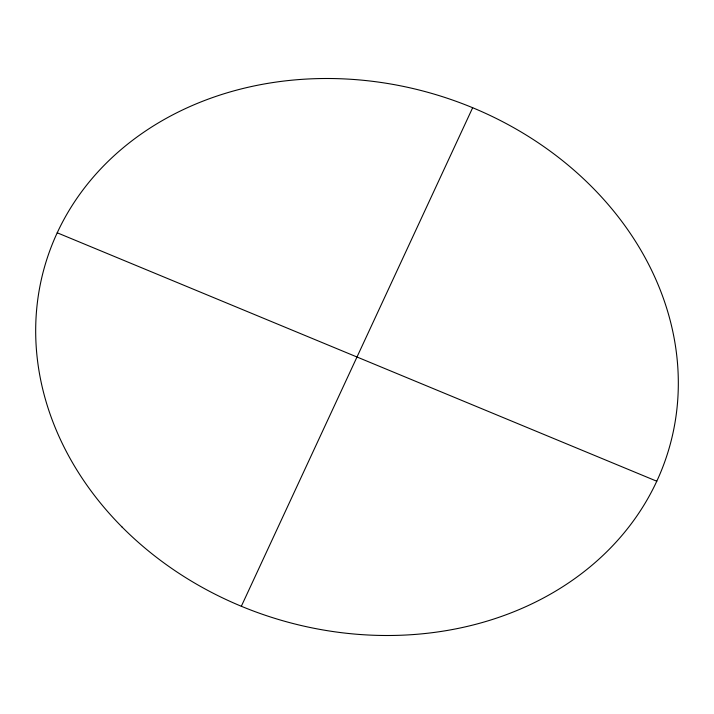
<?xml version="1.0" encoding="UTF-8"?>
<svg xmlns="http://www.w3.org/2000/svg" width="714" height="714" viewBox="0 0 714 714"><rect width="100%" height="100%" fill="white"/><g stroke="black" fill="none" stroke-linecap="round" stroke-linejoin="round"><path stroke-width="1.07" d="M241.332 606.266L472.659 107.734M57.218 232.791L656.782 481.218M121.978 526.941A325.191 273.962 16.6 0 0 664.27 463.109A325.191 273.962 16.6 0 0 284.761 80.95A325.191 273.962 16.6 0 0 121.978 526.941"/></g></svg>
